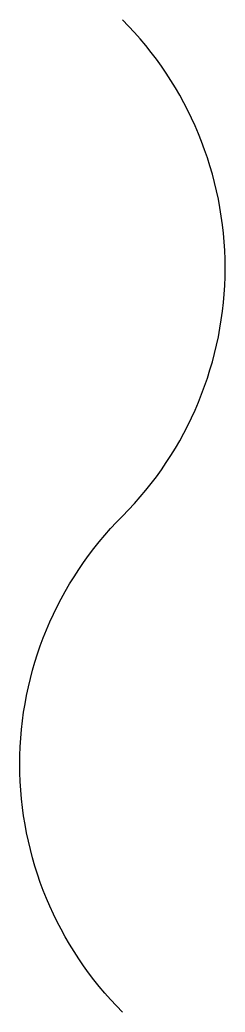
# Model space of a CAD drawing. Header units: millimetres. Extents: x -10189.84 to -10189.815, y 63.134 to 63.254.
import ezdxf

# ---------------------------------------------------------------- set-up
doc = ezdxf.new("R2010")
doc.units = ezdxf.units.MM
doc.header["$LTSCALE"] = 10
doc.layers.add('Tub_símbolos', color=2, linetype='Continuous')

msp = doc.modelspace()

# ---------------------------------------------------------------- linework, layer by layer
at = {"layer": 'Tub_símbolos'}
msp.add_lwpolyline([(-10189.82786, 63.13399, -0.414214), (-10189.82786, 63.19399, 0.414214), (-10189.82786, 63.25399)], format="xyb", dxfattribs=at)

doc.saveas('drawing.dxf')
